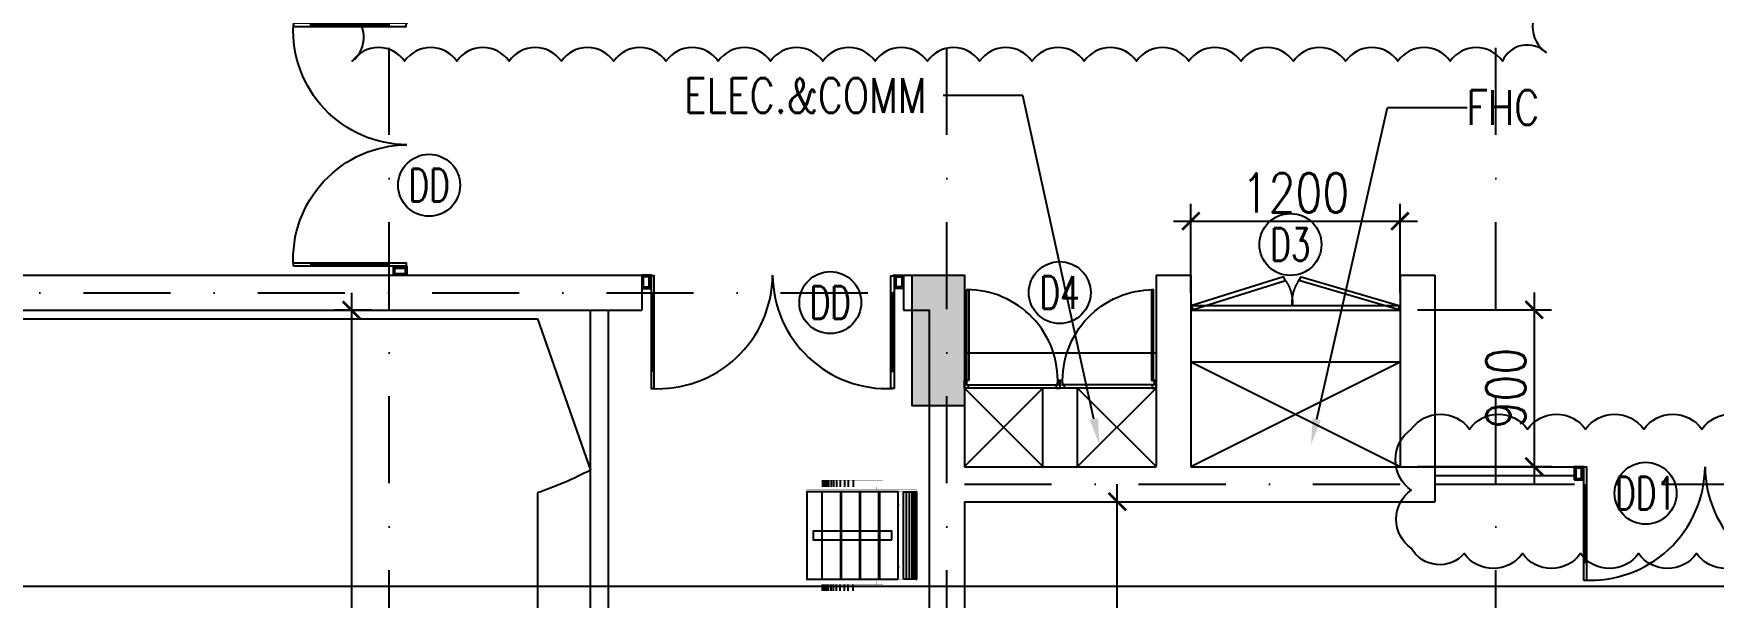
# Model space of a CAD drawing. Extents: x -32840 to 422982, y 280745 to 888746.
# Drawn here: x 220750 to 230389, y 394481 to 397720 of the extents above; entities that cross this region are included whole.
import ezdxf
from ezdxf import colors
from ezdxf.entities.mleader import LeaderData, LeaderLine
from ezdxf.enums import TextEntityAlignment as Align
from ezdxf.math import Vec2, Vec3

# ---------------------------------------------------------------- set-up
doc = ezdxf.new("R2010")
doc.units = 0
doc.header["$LTSCALE"] = 1000
doc.header["$PDMODE"] = 3
for name, pattern in [('ABOVE', [0.4, 0.2, -0.2]), ('BLDG A9 to A3 - GROUND CORE-20190731$0$HIDDEN', [9.525, 6.35, -3.175]), ('CONTINOUS', [0]), ('DASHDOT', [1, 0.5, -0.25, 0, -0.25]), ('HIDDEN', [0.375, 0.25, -0.125]), ('HIDDEN2', [0.1875, 0.125, -0.0625])]:
    doc.linetypes.add(name, pattern=pattern)
doc.layers.get('Defpoints').update_dxf_attribs({"linetype": 'HIDDEN'})
doc.layers.add('A-Area duct', color=50, linetype='Continuous', plot=False)
for name, color, linetype in [('A-COURTS', 2, 'Continuous'), ('a-dim', 3, 'Continuous'), ('A-DOOR', 1, 'Continuous'), ('A-duct', 1, 'Continuous'), ('A-Duct Above', 20, 'HIDDEN2'), ('A-FL-Drop', 3, 'Continuous'), ('A-GRID', 31, 'DASHDOT'), ('A-GRID NO', 40, 'CONTINOUS'), ('A-Rev', 31, 'Continuous'), ('A-Tag LVl', 2, 'Continuous'), ('A-TAG-DW', 2, 'Continuous'), ('A-TXT', 6, 'Continuous'), ('A-WAL', 7, 'Continuous'), ('A-WALL', 7, 'CONTINOUS'), ('a-win', 1, 'Continuous'), ('BLDG A9 to A3 - GROUND CORE-20190731$0$A-DOOR', 8, 'Continuous'), ('BLDG A9 to A3 - GROUND CORE-20190731$0$A-RSP ELEVATION', 8, 'Continuous'), ('Dimension', 7, 'Continuous'), ('DOOR', 8, 'Continuous'), ('FURN', 11, 'Continuous'), ('Glass parttion', 5, 'CONTINOUS'), ('S-RCWALL', 10, 'Continuous'), ('S-RCWALL HATCH', 165, 'Continuous'), ('STR-BEAMS', 6, 'ABOVE')]:
    doc.layers.add(name, color=color, linetype=linetype)
doc.styles.add('ROMANS', font='romans.shx', dxfattribs={"width": 0.8})
doc.dimstyles.new('dim-1', dxfattribs={"dimscale": 100, "dimtxt": 2.25, "dimasz": 1, "dimexe": 1, "dimexo": 1, "dimgap": 0.5, "dimtad": 1, "dimdec": 0, "dimzin": 3, "dimdsep": 46, "dimtxsty": 'ROMANS', "dimblk": 'ARCHTICK', "dimcen": 0.0625, "dimdle": 1, "dimclrd": 256, "dimclre": 256, "dimclrt": 6, "dimadec": 0, "dimazin": 0, "dimtfac": 1, "dimtdec": 0, "dimtix": 1, "dimtmove": 1, "dimatfit": 3, "dimfxl": 1, "dimfrac": 2, "dimtolj": 1, "dimtzin": 3, "dimarcsym": 0})

# ---------------------------------------------------------------- blocks, each defined once
blk = doc.blocks.new('A$C015D4CAF')
at = {"layer": 'A-COURTS'}
blk.add_line((5400, 9750), (1000, 9750), dxfattribs=at)
blk.add_lwpolyline([(6400, 9750), (5531.9, 10055.7, 0.037681), (5400, 9750, -5.347459)], format="xyb", dxfattribs=at)
blk.add_lwpolyline([(0, 9750), (0, 9750), (0, 0), (6400, 0), (6400, 9750)], dxfattribs=at)
blk = doc.blocks.new('A$C3a6e2320')
at = {"layer": 'FURN'}
for p, q in [((569.7, 627.9), (68.3, 627.9)), ((569.7, 626.2), (68.3, 626.2)), ((569.7, 622.7), (68.3, 622.7)), ((569.7, 615.7), (68.3, 615.7)), ((569.7, 604.9), (68.3, 604.9)), ((569.7, 589.3), (68.3, 589.3)), ((569.7, 572.1), (68.3, 572.1)), ((569.7, 418.8), (68.3, 418.8)), ((569.7, 413.8), (68.3, 413.8)), ((569.7, 309.6), (68.3, 309.6)), ((569.7, 304.6), (68.3, 304.6)), ((0.8, 265.9), (38.3, 265.9)), ((0.8, 237.8), (38.3, 237.8)), ((0.8, 216.5), (38.3, 216.5)), ((569.7, 200.4), (68.3, 200.4)), ((569.7, 195.4), (68.3, 195.4)), ((637.3, 265.9), (599.8, 265.9)), ((637.3, 237.8), (599.8, 237.8)), ((637.3, 216.5), (599.8, 216.5)), ((0.8, 191.5), (38.3, 191.5)), ((0.8, 171.5), (38.3, 171.5)), ((0.8, 154.6), (38.3, 154.6)), ((0.8, 139.6), (38.3, 139.6)), ((0.8, 125.2), (38.3, 125.2)), ((0.8, 114), (38.3, 114)), ((0.8, 105.8), (38.3, 105.8)), ((0.8, 99), (38.3, 99)), ((637.3, 191.5), (599.8, 191.5)), ((637.3, 171.5), (599.8, 171.5)), ((637.3, 154.6), (599.8, 154.6)), ((637.3, 139.6), (599.8, 139.6)), ((637.3, 125.2), (599.8, 125.2)), ((637.3, 114), (599.8, 114)), ((637.3, 105.8), (599.8, 105.8)), ((637.3, 99), (599.8, 99)), ((0.8, 94.6), (38.3, 94.6)), ((0.8, 92.1), (38.3, 92.1)), ((0.8, 90.2), (38.3, 90.2)), ((637.3, 94.6), (599.8, 94.6)), ((637.3, 92.1), (599.8, 92.1)), ((637.3, 90.2), (599.8, 90.2))]:
    blk.add_line(p, q, dxfattribs=at)
for points, const_width in [([(56.3, 0.5), (68.3, 0.5), (68.3, 629.7), (56.3, 629.7)], 1), ([(581.7, 0.5), (581.7, 629.7), (569.7, 629.7), (569.7, 0.5)], 1), ([(0.8, 88), (38.3, 88), (38.3, 438), (0.8, 438)], 1.5), ([(38.3, 413), (56.3, 413), (56.3, 400.5), (38.3, 400.5)], 0.5), ([(599.8, 413), (581.7, 413), (581.7, 400.5), (599.8, 400.5)], 0.5), ([(637.3, 88), (599.8, 88), (599.8, 438), (637.3, 438)], 1.5), ([(38.3, 113), (56.3, 113), (56.3, 125.5), (38.3, 125.5)], 0.5), ([(599.8, 113), (581.7, 113), (581.7, 125.5), (599.8, 125.5)], 0.5)]:
    blk.add_lwpolyline(points, close=True, dxfattribs=dict(at, const_width=const_width))
for points in [[(569.7, 554.7), (68.3, 554.7), (68.3, 629.7), (569.7, 629.7)], [(569.7, 525.5), (68.3, 525.5), (68.3, 0.5), (569.7, 0.5)], [(344, 488), (294, 488), (294, 38), (344, 38)]]:
    blk.add_lwpolyline(points, close=True, dxfattribs=at)
for points in [[(138.2, 525.3, -0.015936), (143.8, 525.5)], [(494.2, 525.5, -0.007067), (506.8, 525.3)]]:
    blk.add_lwpolyline(points, format="xyb", dxfattribs=at)
blk.add_lwpolyline([(569.7, 88.7), (68.3, 88.7)], dxfattribs=at)
blk = doc.blocks.new('A$C2213c290')
for p, q in [((102.5, 698), (102.5, 679)), ((550, 679), (550, 698)), ((102.5, -698), (102.5, -679)), ((550, -679), (550, -698))]:
    blk.add_line(p, q)
at = {"color": 8}
for p, q in [((102.5, 688.5), (550, 688.5)), ((102.5, -688.5), (550, -688.5))]:
    blk.add_line(p, q, dxfattribs=at)
for points in [[(75, 750), (75, 700), (0, 700), (0, 750)], [(650, 698), (650, 679), (2.5, 679), (2.5, 698)], [(67, 742), (67, 708), (8, 708), (8, 742)], [(75, -750), (75, -700), (0, -700), (0, -750)], [(650, -698), (650, -679), (2.5, -679), (2.5, -698)], [(67, -742), (67, -708), (8, -708), (8, -742)]]:
    blk.add_lwpolyline(points, close=True)
for centre in [(0, 697.5), (0, -697.5)]:
    blk.add_circle(centre, 2.5)
for centre, radius, start, end in [((-6, 656.7), 656.7, 270.52177, 2.77338), ((-6.9, -658.1), 658.1, 356.52304, 89.39828)]:
    blk.add_arc(centre, radius, start, end, dxfattribs=at)
blk = doc.blocks.new('TAG-DOOR-WINOW')
blk.add_circle((0, 0), 2.37)
at = {"color": 6, "style": 'ROMANS', "width": 0.7}
blk.add_attdef('DW', text='', height=2.5, dxfattribs=at).set_placement((0, 0), align=Align.MIDDLE_CENTER)
blk = doc.blocks.new('_ArchTick')
at = {"color": 0, "linetype": 'ByBlock', "const_width": 0.15}
blk.add_lwpolyline([(-0.5, -0.5), (0.5, 0.5)], dxfattribs=at)
blk = doc.blocks.new('*D2481')
at = {"layer": 'a-dim', "lineweight": -2, "transparency": 16777216}
for p, q in [((226968.4, 388931.2), (226968.4, 395131.2)), ((226190.6, 395031.2), (227068.4, 395031.2)), ((226590.6, 389031.2), (227068.4, 389031.2))]:
    blk.add_line(p, q, dxfattribs=at)
at = {"layer": 'Defpoints', "color": 0, "transparency": 16777216}
for p in [(226090.6, 395031.2), (226968.4, 395031.2), (226490.6, 389031.2)]:
    blk.add_point(p, dxfattribs=at)
at = {"layer": 'a-dim', "lineweight": -2, "transparency": 16777216, "xscale": 100, "yscale": 100, "zscale": 100}
for p, rotation in [((226968.4, 395031.2), 90), ((226968.4, 389031.2), 270)]:
    blk.add_blockref('_ArchTick', p, dxfattribs=dict(at, rotation=rotation))
at = {"layer": 'a-dim', "color": 6, "transparency": 16777216, "insert": (226805.9, 392031.2), "char_height": 225, "attachment_point": 5, "rotation": 90, "style": 'ROMANS'}
blk.add_mtext('\\A1;6000', dxfattribs=at)
blk = doc.blocks.new('*D2482')
at = {"layer": 'a-dim', "lineweight": -2, "transparency": 16777216}
for p, q in [((232290.6, 395131.2), (232290.6, 393901.1)), ((226090.6, 394931.2), (226090.6, 393901.1)), ((225990.6, 394001.1), (232390.6, 394001.1))]:
    blk.add_line(p, q, dxfattribs=at)
at = {"layer": 'Defpoints', "color": 0, "transparency": 16777216}
for p in [(232290.6, 395231.2), (226090.6, 395031.2), (232290.6, 394001.1)]:
    blk.add_point(p, dxfattribs=at)
at = {"layer": 'a-dim', "lineweight": -2, "transparency": 16777216, "xscale": 100, "yscale": 100, "zscale": 100, "rotation": 180}
blk.add_blockref('_ArchTick', (226090.6, 394001.1), dxfattribs=at)
at = {"layer": 'a-dim', "lineweight": -2, "transparency": 16777216, "xscale": 100, "yscale": 100, "zscale": 100}
blk.add_blockref('_ArchTick', (232290.6, 394001.1), dxfattribs=at)
at = {"layer": 'a-dim', "color": 6, "transparency": 16777216, "insert": (229190.6, 394163.6), "char_height": 225, "attachment_point": 5, "style": 'ROMANS'}
blk.add_mtext('\\A1;6200', dxfattribs=at)
blk = doc.blocks.new('900 SINGLE 1')
for points in [[(43, 71), (23, 71), (23, 924), (43, 924)], [(37, 29), (37, 0), (0, 0), (0, 71), (19, 71), (19, 29)], [(863, 29), (863, 0), (900, 0), (900, 71), (881, 71), (881, 29)]]:
    blk.add_lwpolyline(points, close=True)
at = {"color": 8}
blk.add_arc((23, 71), 854, 357.1964, 90, dxfattribs=at)
at = {"layer": 'A-FL-Drop'}
blk.add_line((19, 29), (881, 29), dxfattribs=at)
blk = doc.blocks.new('*D2521')
at = {"layer": 'a-dim', "lineweight": -2, "transparency": 16777216}
for p, q in [((227390.6, 396231.2), (227390.6, 396742.5)), ((228590.6, 396231.2), (228590.6, 396742.5)), ((227290.6, 396642.5), (228690.6, 396642.5))]:
    blk.add_line(p, q, dxfattribs=at)
at = {"layer": 'Defpoints', "color": 0, "transparency": 16777216}
for p in [(228590.6, 396642.5), (227390.6, 396131.2), (228590.6, 396131.2)]:
    blk.add_point(p, dxfattribs=at)
at = {"layer": 'a-dim', "lineweight": -2, "transparency": 16777216, "xscale": 100, "yscale": 100, "zscale": 100, "rotation": 180}
blk.add_blockref('_ArchTick', (227390.6, 396642.5), dxfattribs=at)
at = {"layer": 'a-dim', "lineweight": -2, "transparency": 16777216, "xscale": 100, "yscale": 100, "zscale": 100}
blk.add_blockref('_ArchTick', (228590.6, 396642.5), dxfattribs=at)
at = {"layer": 'a-dim', "color": 6, "transparency": 16777216, "insert": (227990.6, 396805), "char_height": 225, "attachment_point": 5, "style": 'ROMANS'}
blk.add_mtext('\\A1;1200', dxfattribs=at)
blk = doc.blocks.new('*D2522')
at = {"layer": 'a-dim', "lineweight": -2, "transparency": 16777216}
for p, q in [((229360.2, 396233.2), (229360.2, 395133.6)), ((228690.6, 396133.2), (229460.2, 396133.2)), ((228690.6, 395233.6), (229460.2, 395233.6))]:
    blk.add_line(p, q, dxfattribs=at)
at = {"layer": 'Defpoints', "color": 0, "transparency": 16777216}
for p in [(228590.6, 396133.2), (228590.6, 395233.6), (229360.2, 395233.6)]:
    blk.add_point(p, dxfattribs=at)
at = {"layer": 'a-dim', "lineweight": -2, "transparency": 16777216, "xscale": 100, "yscale": 100, "zscale": 100}
for p, rotation in [((229360.2, 396133.2), 90), ((229360.2, 395233.6), 270)]:
    blk.add_blockref('_ArchTick', p, dxfattribs=dict(at, rotation=rotation))
at = {"layer": 'a-dim', "color": 6, "transparency": 16777216, "insert": (229197.7, 395683.4), "char_height": 225, "attachment_point": 5, "rotation": 90, "style": 'ROMANS'}
blk.add_mtext('\\A1;900', dxfattribs=at)
blk = doc.blocks.new('*D2476')
at = {"layer": 'Defpoints', "color": 0, "transparency": 16777216}
for p in [(222790.6, 396131.2), (222574.4, 389631.2), (222790.6, 389631.2)]:
    blk.add_point(p, dxfattribs=at)
at = {"layer": 'Dimension', "lineweight": -2, "transparency": 16777216}
for p, q in [((222574.4, 396231.2), (222574.4, 389531.2)), ((222690.6, 396131.2), (222474.4, 396131.2)), ((222690.6, 389631.2), (222474.4, 389631.2))]:
    blk.add_line(p, q, dxfattribs=at)
at = {"layer": 'Dimension', "lineweight": -2, "transparency": 16777216, "xscale": 100, "yscale": 100, "zscale": 100}
for p, rotation in [((222574.4, 396131.2), 90), ((222574.4, 389631.2), 270)]:
    blk.add_blockref('_ArchTick', p, dxfattribs=dict(at, rotation=rotation))
at = {"layer": 'Dimension', "color": 6, "transparency": 16777216, "insert": (222411.9, 392881.2), "char_height": 225, "attachment_point": 5, "rotation": 90, "style": 'ROMANS'}
blk.add_mtext('\\A1;6500', dxfattribs=at)
blk = doc.blocks.new('zw$4534')
at = {"layer": 'BLDG A9 to A3 - GROUND CORE-20190731$0$A-DOOR', "linetype": 'Continuous', "ltscale": 5}
for points in [[(-414.4, -17.4), (-405.9, -2.2), (-39, -117.1), (-47.5, -132.3)], [(414.4, -17.4), (405.9, -2.2), (14, -117.1), (22.5, -132.3)]]:
    blk.add_lwpolyline(points, close=True, dxfattribs=at)
at = {"layer": 'BLDG A9 to A3 - GROUND CORE-20190731$0$A-RSP ELEVATION', "linetype": 'BLDG A9 to A3 - GROUND CORE-20190731$0$HIDDEN', "ltscale": 0.2}
blk.add_lwpolyline([(-414.4, -17.4), (-414.4, 0), (414.4, 0), (414.4, -17.4)], close=True, dxfattribs=at)
for centre, start, end in [((-166.3, -29.9), 325.59083, 4.63959), ((141.3, -29.9), 175.36041, 214.40917)]:
    blk.add_arc(centre, 154.3, start, end, dxfattribs=at)
blk = doc.blocks.new('GR')
at = {"layer": 'A-GRID'}
for p, q in [((225367.9, 436985.3), (225367.9, 465812.4)), ((228567.9, 436985.3), (228567.9, 465812.4)), ((231717.9, 436985.3), (231717.9, 465812.4)), ((213612.2, 446080.4), (228567.9, 446080.4)), ((228667.9, 444980.4), (256876.3, 444980.4))]:
    blk.add_line(p, q, dxfattribs=at)
blk = doc.blocks.new('A$C18a4869f')
at = {"layer": 'S-RCWALL HATCH'}
blk.add_hatch(color=253, dxfattribs=at).paths.add_polyline_path([(12100, -6300), (12400, -6300), (12400, -7050), (12100, -7050)])
at = {"layer": 'S-RCWALL'}
blk.add_lwpolyline([(12100, -6300), (12400, -6300), (12400, -7050), (12100, -7050)], close=True, dxfattribs=at)

msp = doc.modelspace()

# ---------------------------------------------------------------- linework, layer by layer
msp.add_line((228790.6, 395231.2), (228790.6, 395031.2))
at = {"layer": 'A-Area duct'}
msp.add_line((227390.6, 395833.6), (228590.6, 395833.6), dxfattribs=at)
at = {"layer": 'A-duct', "ltscale": 2}
for p, q in [((227190.6, 395883.6), (226090.6, 395883.6)), ((226540.6, 395683.6), (226090.6, 395233.6)), ((226090.6, 395683.6), (226540.6, 395233.6)), ((227190.6, 395683.6), (226090.6, 395683.6)), ((226540.6, 395233.6), (226540.6, 395683.6)), ((226740.6, 395233.6), (226740.6, 395683.6)), ((226740.6, 395683.6), (227190.6, 395233.6)), ((227190.6, 395683.6), (226740.6, 395233.6))]:
    msp.add_line(p, q, dxfattribs=at)
at = {"layer": 'A-duct'}
for p, q in [((227390.6, 395833.6), (228590.6, 395233.6)), ((227390.6, 395233.6), (228590.6, 395833.6))]:
    msp.add_line(p, q, dxfattribs=at)
at = {"layer": 'A-Duct Above', "ltscale": 2}
for p, q in [((226540.6, 395683.6), (226090.6, 395683.6)), ((227190.6, 395683.6), (226740.6, 395683.6))]:
    msp.add_line(p, q, dxfattribs=at)
at = {"layer": 'A-Rev'}
msp.add_lwpolyline([(229429, 397910.7, 0.520567), (229429, 397610.7, 0.520567), (229178.4, 397561.2, 0.520567), (228878.4, 397561.2, 0.520567), (228578.4, 397561.2, 0.520567), (228278.4, 397561.2, 0.520567), (227978.4, 397561.2, 0.520567), (227678.4, 397561.2, 0.520567), (227378.4, 397561.2, 0.520567), (227078.4, 397561.2, 0.520567), (226778.4, 397561.2, 0.520567), (226478.4, 397561.2, 0.520567), (226178.4, 397561.2, 0.520567), (225878.4, 397561.2, 0.520567), (225578.4, 397561.2, 0.520567), (225278.4, 397561.2, 0.520567), (224978.4, 397561.2, 0.520567), (224678.4, 397561.2, 0.520567), (224378.4, 397561.2, 0.520567), (224078.4, 397561.2, 0.520567), (223778.4, 397561.2, 0.520567), (223478.4, 397561.2, 0.520567), (223178.4, 397561.2, 0.520567), (222878.4, 397561.2, 0.520567), (222578.4, 397561.2, 0.520567), (222562.5, 397845.3, 0.520567)], format="xyb", dxfattribs=at)
at = {"layer": 'A-Tag LVl', "ltscale": 25}
msp.add_line((215976.6, 394546.6), (248756.6, 394546.4), dxfattribs=at)
at = {"layer": 'A-WALL'}
for p, q in [((213890.6, 396331.2), (224240.6, 396331.2)), ((224240.6, 396331.2), (224240.6, 396131.2)), ((225740.6, 396331.2), (225740.6, 396131.2)), ((225740.6, 396331.2), (226090.6, 396331.2)), ((226090.6, 396331.2), (226090.6, 395231.2)), ((227190.6, 396331.2), (227190.6, 395233.6)), ((227190.6, 396331.2), (227390.6, 396331.2)), ((227390.6, 396331.2), (227390.6, 395233.6)), ((228590.6, 396331.2), (228590.6, 395231.2)), ((228590.6, 396331.2), (228790.6, 396331.2)), ((228790.6, 396331.2), (228790.6, 395231.2)), ((213890.6, 396131.2), (224240.6, 396131.2)), ((225740.6, 396131.2), (225890.6, 396131.2)), ((225890.6, 389631.2), (225890.6, 396131.2)), ((227390.6, 396131.2), (228590.6, 396131.2)), ((226090.6, 395231.2), (227190.6, 395231.2)), ((227390.6, 395231.2), (228790.6, 395231.2)), ((226090.6, 395031.2), (226090.6, 388831.2)), ((226090.6, 395031.2), (228790.6, 395031.2))]:
    msp.add_line(p, q, dxfattribs=at)
msp.add_lwpolyline([(230625.9, 394734.1, -0.520567), (230292.5, 394734.1, -0.520567), (229959.2, 394734.1, -0.520567), (229625.9, 394734.1, -0.520567), (229292.5, 394734.1, -0.520567), (228959.2, 394734.1, -0.520567), (228655.4, 394763.7, -0.520567), (228655.4, 395097, -0.520567), (228655.4, 395446.7, -0.520567), (228988.7, 395446.7, -0.520567), (229322.1, 395446.7, -0.520567), (229655.4, 395446.7, -0.520567), (229988.7, 395446.7, -0.520567), (230322.1, 395446.7, -0.520567), (230655.4, 395446.7, -0.520567)], format="xyb", dxfattribs=at)
at = {"layer": 'a-win'}
for p, q in [((223946.3, 393831.2), (223946.3, 396131.2)), ((224046.3, 396131.2), (224046.3, 393831.2))]:
    msp.add_line(p, q, dxfattribs=at)
at = {"layer": 'Glass parttion'}
for p, q in [((228790.6, 395231.2), (229590.6, 395231.2)), ((229590.6, 395231.2), (229590.6, 395181.2)), ((228790.6, 395181.2), (229590.6, 395181.2)), ((228790.6, 395131.2), (229590.6, 395131.2))]:
    msp.add_line(p, q, dxfattribs=at)

# ---------------------------------------------------------------- block references
at = {"layer": 'A-DOOR', "xscale": -1}
msp.add_blockref('A$C2213c290', (222890.6, 397081.2), dxfattribs=at)
at = {"layer": 'A-DOOR', "rotation": 270}
for p in [(224990.6, 396331.2), (230340.6, 395231.2)]:
    msp.add_blockref('A$C2213c290', p, dxfattribs=at)
at = {"layer": 'A-DOOR', "yscale": 0.6111111111271883, "zscale": 0.6111111111271883}
for p, xscale in [((226090.6, 395683.6), 0.6111111111271883), ((227190.6, 395683.6), -0.6111111111271883)]:
    msp.add_blockref('900 SINGLE 1', p, dxfattribs=dict(at, xscale=xscale))
at = {"layer": 'A-GRID NO'}
msp.add_blockref('GR', (-2577.2, -49849.1), dxfattribs=at)
at = {"layer": 'A-TAG-DW'}
ref = msp.add_blockref('TAG-DOOR-WINOW', (223019.3, 396848.7), dxfattribs=dict(at, xscale=75, yscale=75, zscale=75, rotation=334.3000000001243))
ref.add_attrib('DW', 'DD', dxfattribs={"layer": '0', "color": 6, "height": 187.5, "style": 'ROMANS', "width": 0.7}).set_placement((223019.3, 396848.7), align=Align.MIDDLE_CENTER)
ref = msp.add_blockref('TAG-DOOR-WINOW', (227961.8, 396508.2), dxfattribs=dict(at, xscale=75, yscale=75, zscale=75, rotation=334.3000000001243))
ref.add_attrib('DW', 'D3', dxfattribs={"layer": '0', "color": 6, "height": 187.5, "style": 'ROMANS', "width": 0.7}).set_placement((227961.8, 396508.2), align=Align.MIDDLE_CENTER)
ref = msp.add_blockref('TAG-DOOR-WINOW', (226637.9, 396232), dxfattribs=dict(at, xscale=75, yscale=75, zscale=75, rotation=334.3000000001243))
ref.add_attrib('DW', 'D4', dxfattribs={"layer": '0', "color": 6, "height": 187.5, "style": 'ROMANS', "width": 0.7}).set_placement((226637.9, 396232), align=Align.MIDDLE_CENTER)
ref = msp.add_blockref('TAG-DOOR-WINOW', (225321.5, 396174.6), dxfattribs=dict(at, xscale=75, yscale=75, zscale=75, rotation=334.3000000001243))
ref.add_attrib('DW', 'DD', dxfattribs={"layer": '0', "color": 6, "height": 187.5, "style": 'ROMANS', "width": 0.7}).set_placement((225321.5, 396174.6), align=Align.MIDDLE_CENTER)
ref = msp.add_blockref('TAG-DOOR-WINOW', (229999.9, 395079.7), dxfattribs=dict(at, xscale=75, yscale=75, zscale=75, rotation=334.3000000001243))
ref.add_attrib('DW', 'DD1', dxfattribs={"layer": '0', "color": 6, "height": 187.5, "style": 'ROMANS', "width": 0.7}).set_placement((229999.9, 395079.7), align=Align.MIDDLE_CENTER)
at = {"layer": 'A-WAL', "xscale": -1, "rotation": 270}
msp.add_blockref('A$C015D4CAF', (213890.6, 389681.2), dxfattribs=at)
at = {"layer": 'A-WAL', "rotation": 270}
msp.add_blockref('A$C3a6e2320', (225186, 395155.6), dxfattribs=at)
at = {"layer": 'DOOR', "xscale": -1.447755815262093, "yscale": 1.447755815262093, "zscale": 1.447755815262092, "rotation": 180}
msp.add_blockref('zw$4534', (227990.6, 396131.2), dxfattribs=at)
at = {"layer": 'STR-BEAMS'}
msp.add_blockref('A$C18a4869f', (213690.6, 402631.2), dxfattribs=at)

# ---------------------------------------------------------------- dimensions: what is measured, and where the dimension line sits
at = {"layer": 'a-dim'}
for base, p1, p2, picture, middle in [((228590.6, 396642.5), (227390.6, 396131.2), (228590.6, 396131.2), '*D2521', (227990.6, 396805)), ((232290.6, 394001.1), (226090.6, 395031.2), (232290.6, 395231.2), '*D2482', (229190.6, 394163.6))]:
    dim = msp.add_linear_dim(base=base, p1=p1, p2=p2, dimstyle='dim-1', dxfattribs=at)
    dim.commit()
    dim.dimension.update_dxf_attribs({"geometry": picture, "text_midpoint": middle})
for base, p1, p2, picture, middle in [((229360.2, 395233.6), (228590.6, 396133.2), (228590.6, 395233.6), '*D2522', (229197.7, 395683.4)), ((226968.4, 395031.2), (226490.6, 389031.2), (226090.6, 395031.2), '*D2481', (226805.9, 392031.2))]:
    dim = msp.add_linear_dim(base=base, p1=p1, p2=p2, angle=90, dimstyle='dim-1', dxfattribs=at)
    dim.commit()
    dim.dimension.update_dxf_attribs({"geometry": picture, "text_midpoint": middle})
at = {"layer": 'Dimension'}
dim = msp.add_aligned_dim(p1=(222790.6, 396131.2), p2=(222790.6, 389631.2), distance=-216.3, dimstyle='dim-1', dxfattribs=at)
dim.commit()
dim.dimension.update_dxf_attribs({"geometry": '*D2476', "text_midpoint": (222411.9, 392881.2)})

# ---------------------------------------------------------------- leaders
at = {"layer": 'A-Rev'}
ml = msp.add_multileader_mtext('Standard', dxfattribs=at)
ml.set_content('REFER INTERIOR \\PARCHITECTS DETAILS.', color=256, style='ROMANS')
ml.set_leader_properties()
ml.build(insert=Vec2(0, 0))
ml.multileader.update_dxf_attribs({"text_right_attachment_type": 6, "dogleg_length": 100, "arrow_head_size": 250})
ctx = ml.context
ctx.base_point, ctx.char_height, ctx.arrow_head_size, ctx.plane_origin = Vec3(229959.6, 398446.8), 200, 250, Vec3(229337.6, 397953.4)
ctx.right_attachment = 6
notes = []
notes.append((ctx, [(0, (1, 1, 0), (229859.6, 398446.8), (1, 0), 100, [(0, [(229337.6, 397953.4)], 0, [])])]))
ctx.mtext.insert, ctx.mtext.flow_direction = Vec3(229961.6, 398546.8), 5
at = {"layer": 'A-TXT'}
ml = msp.add_multileader_mtext('Standard', dxfattribs=at)
ml.set_content('ELEC.&COMM', color=256, style='ROMANS')
ml.set_leader_properties()
ml.build(insert=Vec2(0, 0))
ml.multileader.update_dxf_attribs({"dogleg_length": 50, "arrow_head_size": 150})
ctx = ml.context
ctx.base_point, ctx.char_height, ctx.arrow_head_size, ctx.plane_origin = Vec3(224479.6, 397363.8), 200, 150, Vec3(232225.2, 397589.3)
notes.append((ctx, [(1, (1, 1, 0), (226426.4, 397363.8), (-1, 0), 457, [(0, [(226865.6, 395358.6)], 0, [])])]))
ctx.mtext.insert, ctx.mtext.flow_direction = Vec3(224481.6, 397463.8), 5
ml = msp.add_multileader_mtext('Standard', dxfattribs=at)
ml.set_content('FHC', color=256, style='ROMANS')
ml.set_leader_properties()
ml.build(insert=Vec2(0, 0))
ml.multileader.update_dxf_attribs({"dogleg_length": 50, "arrow_head_size": 150})
ctx = ml.context
ctx.base_point, ctx.char_height, ctx.arrow_head_size, ctx.plane_origin = Vec3(228976.1, 397294.9), 200, 150, Vec3(222720.1, 397589.3)
ctx.text_align_type = 2
notes.append((ctx, [(1, (1, 1, 0), (228519, 397294.9), (1, 0), 457, [(0, [(228079.7, 395358.6)], 0, [])])]))
ctx.mtext.insert, ctx.mtext.alignment, ctx.mtext.flow_direction = Vec3(229389.5, 397394.9), 3, 5
for ctx, leaders in notes:
    for number, flags, end, landing, length, lines in leaders:
        leader = LeaderData()
        leader.index, (leader.has_last_leader_line, leader.has_dogleg_vector, leader.attachment_direction) = number, flags
        leader.last_leader_point, leader.dogleg_vector, leader.dogleg_length = Vec3(end), Vec3(landing), length
        for number, points, colour, breaks in lines:
            line = LeaderLine()
            line.index, line.vertices, line.color, line.breaks = number, Vec3.list(points), colors.encode_raw_color(colour), breaks
            leader.lines.append(line)
        ctx.leaders.append(leader)

doc.saveas('drawing.dxf')
